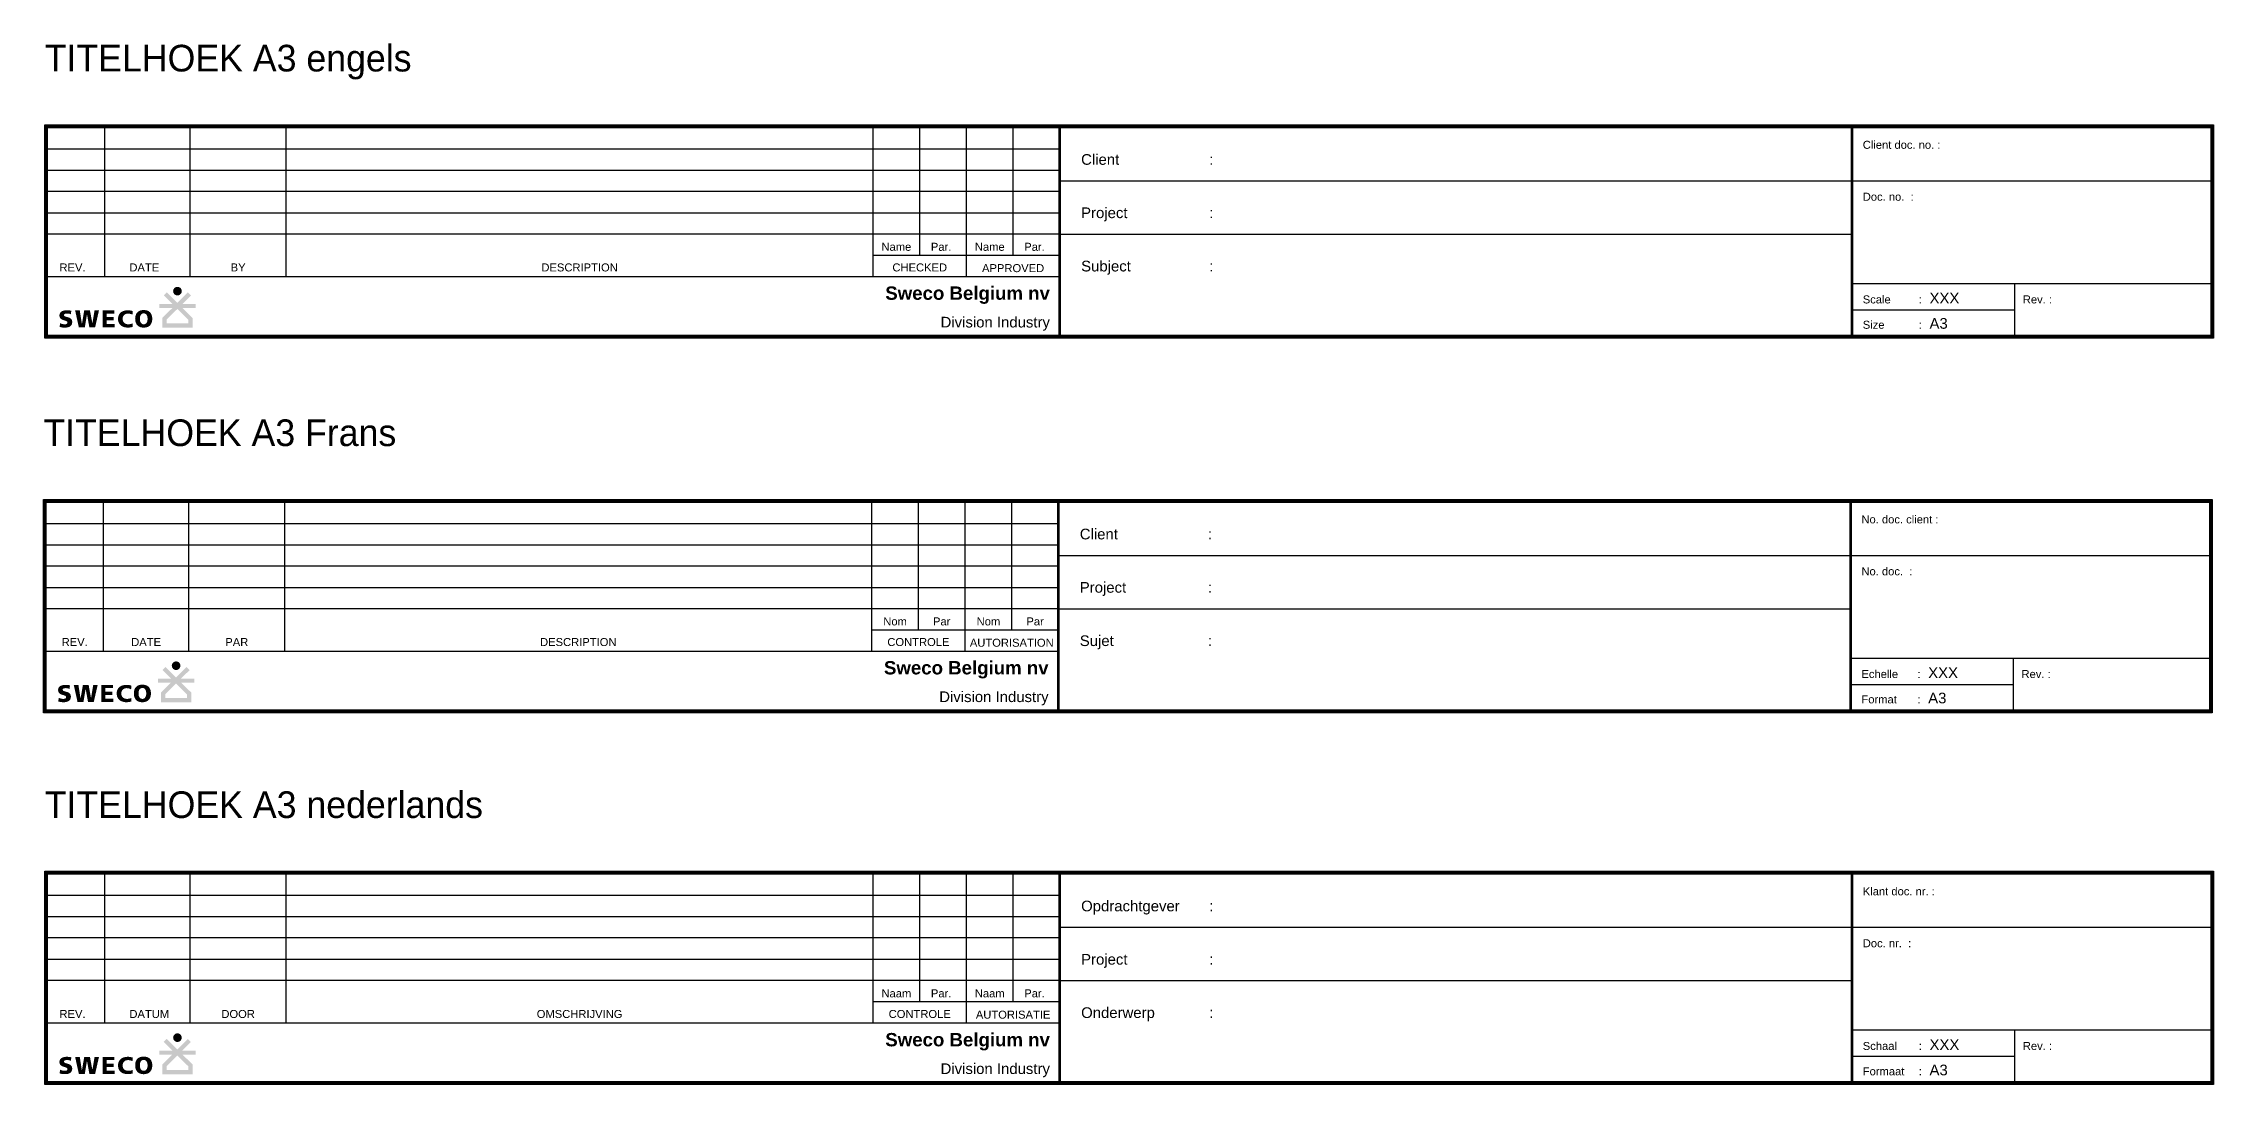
# Model space of a CAD drawing. Header units: millimetres. Extents: x 2206 to 2831, y 217 to 693.
# Drawn here: x 2206.2 to 2612.9, y 497.5 to 692.7 of the extents above; entities that cross this region are included whole.
import ezdxf
from ezdxf.enums import TextEntityAlignment as Align

# ---------------------------------------------------------------- set-up
doc = ezdxf.new("R2010")
doc.units = ezdxf.units.MM
doc.layers.add('TITEL', color=7, linetype='Continuous')
doc.styles.add('GMI_TITEL', font='arial.ttf')
doc.styles.add('GMI_TITLE', font='arial.ttf')

# ---------------------------------------------------------------- blocks, each defined once
blk = doc.blocks.new('A$C3DD31897')
for color, points in [(256, [(23.69, 8.72), (23.67, 8.69), (23.63, 8.62), (23.62, 8.58), (23.6, 8.51), (23.59, 8.47), (23.58, 8.43), (23.58, 8.39), (23.57, 8.35), (23.57, 8.31), (23.58, 8.22), (23.58, 8.18), (23.59, 8.15), (23.6, 8.11), (23.62, 8.03), (23.63, 7.99), (23.65, 7.96), (23.67, 7.93), (23.71, 7.85), (23.75, 7.8), (23.81, 7.74), (23.83, 7.71), (23.86, 7.69), (23.89, 7.66), (23.93, 7.64), (23.96, 7.62), (23.99, 7.6), (24.03, 7.58), (24.06, 7.57), (24.1, 7.55), (24.17, 7.53), (24.21, 7.52), (24.29, 7.51), (24.33, 7.5), (24.42, 7.5), (24.46, 7.51), (24.54, 7.52), (24.58, 7.53), (24.65, 7.55), (24.74, 7.59), (24.76, 7.6), (24.79, 7.62), (24.83, 7.64), (24.89, 7.69), (24.91, 7.71), (24.97, 7.77), (24.99, 7.8), (25.04, 7.86), (25.06, 7.89), (25.1, 7.97), (25.14, 8.05), (25.15, 8.11), (25.16, 8.15), (25.17, 8.18), (25.18, 8.22), (25.18, 8.27), (25.18, 8.35), (25.18, 8.39), (25.17, 8.43), (25.15, 8.51), (25.13, 8.58), (25.11, 8.62), (25.1, 8.65), (25.08, 8.69), (25.06, 8.72), (25.04, 8.76), (25.02, 8.79), (24.99, 8.82), (24.97, 8.85), (24.94, 8.88), (24.89, 8.93), (24.83, 8.98), (24.79, 8.99), (24.76, 9.02), (24.69, 9.05), (24.61, 9.08), (24.54, 9.1), (24.5, 9.1), (24.46, 9.11), (24.42, 9.11), (24.33, 9.11), (24.25, 9.1), (24.21, 9.1), (24.17, 9.09), (24.14, 9.08), (24.1, 9.06), (24.06, 9.05), (23.99, 9.02), (23.96, 8.99), (23.93, 8.98), (23.89, 8.95), (23.86, 8.93), (23.81, 8.88), (23.75, 8.82), (23.73, 8.79), (23.71, 8.76)]), (7, [(3.23, 4.68), (3.17, 4.68), (3.05, 4.65), (2.93, 4.61), (2.88, 4.59), (2.77, 4.55), (2.72, 4.52), (2.67, 4.49), (2.62, 4.46), (2.58, 4.43), (2.53, 4.39), (2.49, 4.35), (2.42, 4.27), (2.39, 4.22), (2.36, 4.17), (2.34, 4.12), (2.31, 4.07), (2.3, 4.01), (2.28, 3.95), (2.27, 3.89), (2.26, 3.82), (2.26, 3.75), (2.26, 3.65), (2.28, 3.55), (2.3, 3.47), (2.32, 3.39), (2.36, 3.32), (2.4, 3.25), (2.44, 3.19), (2.49, 3.14), (2.55, 3.09), (2.61, 3.05), (2.67, 3.01), (2.73, 2.98), (2.8, 2.94), (2.87, 2.92), (2.94, 2.89), (3, 2.87), (3.14, 2.82), (3.34, 2.77), (3.4, 2.74), (3.49, 2.71), (3.6, 2.66), (3.7, 2.57), (3.74, 2.48), (3.76, 2.36), (3.74, 2.32), (3.73, 2.27), (3.66, 2.19), (3.57, 2.14), (3.48, 2.11), (3.38, 2.1), (3.28, 2.09), (3.23, 2.09), (3.14, 2.09), (3.04, 2.1), (2.98, 2.11), (2.92, 2.12), (2.82, 2.14), (2.69, 2.17), (2.49, 2.25), (2.37, 2.29), (2.3, 1.6), (2.35, 1.58), (2.4, 1.57), (2.46, 1.55), (2.52, 1.54), (2.64, 1.51), (2.7, 1.5), (2.76, 1.49), (2.88, 1.48), (3.01, 1.47), (3.12, 1.47), (3.23, 1.47), (3.37, 1.47), (3.5, 1.47), (3.57, 1.48), (3.7, 1.5), (3.76, 1.51), (3.82, 1.52), (3.88, 1.54), (3.94, 1.55), (4.06, 1.59), (4.16, 1.65), (4.21, 1.67), (4.26, 1.7), (4.31, 1.74), (4.35, 1.77), (4.43, 1.85), (4.47, 1.89), (4.53, 1.99), (4.58, 2.1), (4.6, 2.16), (4.62, 2.22), (4.63, 2.29), (4.64, 2.35), (4.65, 2.43), (4.65, 2.5), (4.65, 2.61), (4.63, 2.7), (4.61, 2.79), (4.59, 2.87), (4.55, 2.94), (4.51, 3), (4.46, 3.06), (4.41, 3.12), (4.36, 3.17), (4.3, 3.21), (4.24, 3.25), (4.17, 3.29), (4.1, 3.32), (4.03, 3.35), (3.96, 3.37), (3.89, 3.39), (3.75, 3.44), (3.61, 3.48), (3.54, 3.49), (3.43, 3.53), (3.37, 3.56), (3.28, 3.59), (3.18, 3.66), (3.13, 3.75), (3.12, 3.86), (3.14, 3.91), (3.16, 3.95), (3.23, 4.02), (3.31, 4.05), (3.45, 4.09), (3.53, 4.09), (3.63, 4.1), (3.72, 4.1), (3.81, 4.1), (3.96, 4.09), (4.08, 4.07), (4.22, 4.03), (4.3, 4), (4.41, 3.96), (4.48, 4.62), (4.39, 4.64), (4.29, 4.66), (4.19, 4.68), (4.09, 4.69), (3.98, 4.7), (3.87, 4.71), (3.76, 4.72), (3.65, 4.72), (3.53, 4.72), (3.41, 4.71), (3.29, 4.7)]), (7, [(6.45, 2.26), (6.07, 4.68), (5.2, 4.68), (5.9, 1.5), (7.01, 1.5), (7.42, 3.96), (7.87, 1.5), (8.94, 1.5), (9.67, 4.68), (8.84, 4.68), (8.43, 2.26), (7.98, 4.68), (6.9, 4.68), (6.49, 2.26)]), (7, [(12.58, 1.5), (12.58, 2.12), (11.13, 2.12), (11.13, 2.81), (12.44, 2.81), (12.44, 3.44), (11.13, 3.44), (11.13, 4.1), (12.55, 4.1), (12.55, 4.68), (10.33, 4.68), (10.33, 1.5)]), (7, [(14.91, 1.47), (14.99, 1.47), (15.15, 1.47), (15.23, 1.47), (15.29, 1.47), (15.36, 1.48), (15.49, 1.49), (15.61, 1.51), (15.72, 1.53), (15.82, 1.55), (15.92, 1.58), (16.01, 1.6), (15.97, 2.26), (15.88, 2.22), (15.79, 2.19), (15.63, 2.14), (15.49, 2.12), (15.36, 2.1), (15.28, 2.09), (15.23, 2.09), (15.18, 2.09), (15.09, 2.09), (15.01, 2.1), (14.95, 2.11), (14.88, 2.12), (14.8, 2.14), (14.75, 2.16), (14.67, 2.19), (14.61, 2.22), (14.56, 2.24), (14.48, 2.29), (14.44, 2.33), (14.38, 2.38), (14.3, 2.47), (14.22, 2.59), (14.17, 2.71), (14.13, 2.83), (14.12, 2.92), (14.11, 2.98), (14.11, 3.04), (14.11, 3.09), (14.11, 3.18), (14.12, 3.28), (14.13, 3.35), (14.15, 3.4), (14.18, 3.51), (14.22, 3.59), (14.24, 3.63), (14.27, 3.67), (14.3, 3.72), (14.36, 3.79), (14.42, 3.85), (14.47, 3.89), (14.53, 3.93), (14.57, 3.96), (14.62, 3.98), (14.68, 4.02), (14.75, 4.04), (14.8, 4.06), (14.92, 4.08), (15.07, 4.1), (15.16, 4.1), (15.29, 4.09), (15.37, 4.08), (15.47, 4.06), (15.58, 4.03), (15.63, 4.02), (15.68, 4), (15.73, 3.98), (15.78, 3.96), (15.84, 3.94), (15.89, 3.91), (15.94, 3.89), (16.01, 4.58), (15.89, 4.61), (15.78, 4.63), (15.66, 4.66), (15.54, 4.68), (15.42, 4.69), (15.31, 4.71), (15.19, 4.72), (15.07, 4.72), (14.98, 4.72), (14.88, 4.71), (14.79, 4.7), (14.7, 4.69), (14.61, 4.68), (14.52, 4.66), (14.43, 4.64), (14.35, 4.62), (14.27, 4.59), (14.19, 4.57), (14.11, 4.53), (14.04, 4.5), (13.97, 4.46), (13.9, 4.41), (13.83, 4.37), (13.77, 4.32), (13.71, 4.27), (13.65, 4.21), (13.6, 4.15), (13.5, 4.03), (13.46, 3.96), (13.42, 3.89), (13.38, 3.81), (13.35, 3.74), (13.32, 3.65), (13.3, 3.57), (13.28, 3.48), (13.26, 3.39), (13.25, 3.29), (13.24, 3.19), (13.24, 3.09), (13.24, 2.98), (13.25, 2.87), (13.27, 2.77), (13.28, 2.67), (13.31, 2.58), (13.33, 2.49), (13.37, 2.41), (13.41, 2.33), (13.45, 2.25), (13.49, 2.18), (13.54, 2.11), (13.59, 2.04), (13.65, 1.98), (13.71, 1.93), (13.77, 1.87), (13.83, 1.82), (13.9, 1.78), (13.97, 1.73), (14.04, 1.7), (14.11, 1.66), (14.19, 1.63), (14.27, 1.6), (14.35, 1.57), (14.42, 1.55), (14.5, 1.53), (14.58, 1.51), (14.67, 1.5), (14.75, 1.49), (14.83, 1.47)])]:
    blk.add_hatch(color=color).paths.add_polyline_path(points)
h = blk.add_hatch(color=7)
h.paths.add_polyline_path([(18.05, 1.46), (18.15, 1.46), (18.24, 1.47), (18.33, 1.48), (18.42, 1.49), (18.51, 1.51), (18.59, 1.53), (18.67, 1.55), (18.74, 1.57), (18.89, 1.64), (18.95, 1.67), (19.02, 1.71), (19.08, 1.76), (19.14, 1.8), (19.25, 1.9), (19.29, 1.96), (19.34, 2.02), (19.38, 2.08), (19.42, 2.14), (19.46, 2.21), (19.49, 2.28), (19.52, 2.35), (19.55, 2.42), (19.57, 2.5), (19.6, 2.58), (19.61, 2.66), (19.63, 2.75), (19.64, 2.84), (19.65, 2.92), (19.65, 3.02), (19.65, 3.11), (19.65, 3.2), (19.65, 3.3), (19.64, 3.39), (19.63, 3.47), (19.61, 3.56), (19.6, 3.64), (19.58, 3.72), (19.55, 3.8), (19.52, 3.87), (19.49, 3.95), (19.46, 4.02), (19.42, 4.08), (19.38, 4.15), (19.34, 4.21), (19.3, 4.26), (19.25, 4.32), (19.2, 4.37), (19.14, 4.42), (19.08, 4.47), (19.02, 4.51), (18.96, 4.55), (18.82, 4.62), (18.75, 4.64), (18.67, 4.67), (18.59, 4.7), (18.51, 4.71), (18.42, 4.73), (18.34, 4.74), (18.25, 4.75), (18.15, 4.76), (18.05, 4.76), (17.96, 4.76), (17.86, 4.75), (17.77, 4.74), (17.68, 4.73), (17.6, 4.71), (17.52, 4.7), (17.44, 4.67), (17.36, 4.64), (17.29, 4.62), (17.22, 4.58), (17.15, 4.55), (17.09, 4.51), (17.02, 4.47), (16.97, 4.42), (16.91, 4.37), (16.81, 4.26), (16.76, 4.21), (16.72, 4.15), (16.68, 4.08), (16.65, 4.02), (16.61, 3.95), (16.58, 3.87), (16.56, 3.8), (16.53, 3.72), (16.51, 3.64), (16.49, 3.56), (16.48, 3.47), (16.47, 3.39), (16.46, 3.3), (16.46, 3.2), (16.45, 3.11), (16.46, 3.02), (16.46, 2.92), (16.47, 2.84), (16.48, 2.75), (16.49, 2.66), (16.51, 2.58), (16.53, 2.5), (16.56, 2.42), (16.58, 2.35), (16.62, 2.28), (16.65, 2.21), (16.68, 2.14), (16.72, 2.08), (16.77, 2.02), (16.81, 1.96), (16.86, 1.9), (16.91, 1.85), (16.97, 1.8), (17.03, 1.76), (17.09, 1.71), (17.15, 1.67), (17.22, 1.64), (17.29, 1.61), (17.36, 1.57), (17.44, 1.55), (17.52, 1.53), (17.6, 1.51), (17.69, 1.49), (17.77, 1.48), (17.86, 1.47), (17.96, 1.46)])
h.paths.add_polyline_path([(18.05, 2.09), (17.96, 2.1), (17.92, 2.1), (17.85, 2.12), (17.8, 2.14), (17.75, 2.16), (17.65, 2.23), (17.6, 2.27), (17.56, 2.32), (17.52, 2.37), (17.5, 2.4), (17.48, 2.44), (17.44, 2.51), (17.42, 2.56), (17.4, 2.62), (17.38, 2.69), (17.37, 2.73), (17.35, 2.83), (17.33, 2.98), (17.33, 3.11), (17.33, 3.21), (17.35, 3.37), (17.37, 3.5), (17.4, 3.61), (17.42, 3.68), (17.44, 3.72), (17.46, 3.75), (17.48, 3.79), (17.5, 3.84), (17.56, 3.91), (17.63, 3.98), (17.74, 4.06), (17.86, 4.11), (17.97, 4.13), (18.05, 4.13), (18.1, 4.13), (18.15, 4.12), (18.24, 4.11), (18.33, 4.08), (18.43, 4.02), (18.48, 3.98), (18.52, 3.95), (18.56, 3.89), (18.6, 3.85), (18.63, 3.79), (18.67, 3.71), (18.7, 3.63), (18.72, 3.58), (18.74, 3.5), (18.76, 3.34), (18.78, 3.14), (18.77, 2.94), (18.74, 2.75), (18.72, 2.69), (18.71, 2.63), (18.67, 2.51), (18.63, 2.44), (18.6, 2.39), (18.53, 2.29), (18.44, 2.21), (18.36, 2.16), (18.31, 2.14), (18.26, 2.12), (18.15, 2.1), (18.1, 2.09)], flags=16)
h = blk.add_hatch(color=7)
h.paths.add_polyline_path([(21.53, 3.28), (21.53, 1.46), (27.21, 1.46), (27.21, 3.28), (25.31, 5.15), (27.78, 5.15), (27.78, 5.9), (25.31, 5.9), (26.91, 7.5), (26.33, 8.06), (24.36, 6.09), (22.38, 8.09), (21.81, 7.52), (23.44, 5.9), (20.97, 5.9), (20.97, 5.15), (23.43, 5.15)])
h.paths.add_polyline_path([(22.33, 2.27), (22.33, 2.94), (24.36, 4.96), (26.41, 2.94), (26.41, 2.27)], flags=16)
blk = doc.blocks.new('TH-GI-A3-E')
at = {"layer": 'TITEL', "color": 7, "transparency": 33554687}
for p, q in [((11, 11.25), (11, 39.25)), ((27, 11.25), (27, 39.25)), ((45, 11.25), (45, 39.25)), ((155, 11.25), (155, 39.25)), ((163.75, 15.25), (163.75, 39.25)), ((172.5, 11.25), (172.5, 39.25)), ((181.25, 15.25), (181.25, 39.25)), ((0.25, 35.25), (190, 35.25)), ((0.25, 31.25), (190, 31.25)), ((190, 29.25), (405.75, 29.25)), ((190, 27.25), (0.25, 27.25)), ((0.25, 23.25), (190, 23.25)), ((190, 19.25), (0.25, 19.25)), ((190, 19.25), (338.5, 19.25)), ((172.5, 15.25), (155, 15.25)), ((190, 15.25), (172.5, 15.25)), ((190, 11.25), (0.25, 11.25)), ((338.5, 10), (405.75, 10)), ((369, 0.25), (369, 10)), ((369, 5), (338.5, 5))]:
    blk.add_line(p, q, dxfattribs=at)
at = {"layer": 'TITEL', "color": 7, "transparency": 33554687, "const_width": 0.5}
blk.add_lwpolyline([(406, 0), (0, 0), (0, 39.5), (406, 39.5)], close=True, dxfattribs=at)
at = {"layer": 'TITEL', "transparency": 33554687}
for points in [[(-0.25, 39.75), (406.25, 39.75), (406.25, -0.25), (-0.25, -0.25)], [(0.25, 39.25), (405.75, 39.25), (405.75, 0.25), (0.25, 0.25)]]:
    blk.add_lwpolyline(points, close=True, dxfattribs=at)
at = {"layer": 'TITEL', "color": 7, "transparency": 33554687, "const_width": 0.5}
for points in [[(190, 39.5), (190, 0)], [(338.5, 0), (338.5, 39.5)]]:
    blk.add_lwpolyline(points, dxfattribs=at)
at = {"transparency": 33554687}
blk.add_blockref('A$C3DD31897', (0.25, 0.25), dxfattribs=at)
at = {"layer": 'TITEL', "color": 7, "transparency": 33554687, "style": 'GMI_TITLE'}
for s, height, p in [('Client doc. no. :', 1.5, (340.5, 35.25)), ('Client', 2, (194, 32.25)), (':', 2, (218, 32.25)), ('Doc. no.  :', 1.5, (340.5, 25.51)), ('Project', 2, (194, 22.25)), (':', 2, (218, 22.25)), ('Name', 1.5, (156.58, 16.12)), ('Par.', 1.5, (165.84, 16.12)), ('Name', 1.5, (174.08, 16.12)), ('Par.', 1.5, (183.34, 16.12)), ('REV.', 1.5, (2.51, 12.25)), ('DATE', 1.5, (15.62, 12.25)), ('Subject', 2, (194, 12.25)), (':', 2, (218, 12.25)), ('Scale', 1.5, (340.5, 6.25)), (':', 1.5, (351, 6.25)), ('Rev. :', 1.5, (370.5, 6.25)), ('Size', 1.5, (340.5, 1.5)), (':', 1.5, (351, 1.5))]:
    blk.add_text(s, height=height, dxfattribs=at).set_placement(p)
for s, p in [('BY', (36, 12.25)), ('DESCRIPTION', (100, 12.25)), ('CHECKED', (163.75, 12.25)), ('APPROVED', (181.25, 12.12))]:
    blk.add_text(s, height=1.5, dxfattribs=at).set_placement(p, align=Align.CENTER)
at = {"layer": 'TITEL', "transparency": 33554687, "attachment_point": 3, "style": 'GMI_TITEL'}
for s, width, insert, char_height in [('\\pt35;{\\fArial|b1|i0|c0|p34;Sweco Belgium nv}', 31.8721, (188.15, 9.43), 2.5), ('\\pt28;Division Industry', 25.1013, (188.15, 3.74), 2)]:
    blk.add_mtext_dynamic_manual_height_columns(s, width=width, gutter_width=12.5, heights=[0], dxfattribs=dict(at, insert=insert, char_height=char_height))
at = {"layer": 'TITEL', "color": 7, "transparency": 33554687, "style": 'GMI_TITLE'}
for tag, p in [('REV', (5.59, 36.13)), ('DATE', (18.98, 36.13)), ('REV', (5.59, 32.13)), ('DATE', (18.98, 32.13)), ('REV', (5.59, 28.13)), ('DATE', (18.98, 28.13)), ('REV', (5.59, 24.13)), ('DATE', (18.98, 24.13)), ('REV', (5.59, 20.13)), ('DATE', (18.98, 20.13))]:
    blk.add_attdef(tag, text='', height=2, dxfattribs=at).set_placement(p, align=Align.CENTER)
for tag, p in [('BY', (27.54, 36.13)), ('DESCRIPTION', (45.91, 36.13)), ('NAMECH', (155.62, 36.13)), ('NAMEAUT', (173.12, 36.13)), ('BY', (27.54, 32.13)), ('DESCRIPTION', (45.91, 32.13)), ('NAMECH', (155.62, 32.13)), ('NAMEAUT', (173.12, 32.13)), ('BY', (27.54, 28.13)), ('DESCRIPTION', (45.91, 28.13)), ('NAMECH', (155.62, 28.13)), ('NAMEAUT', (173.12, 28.13)), ('BY', (27.54, 24.13)), ('DESCRIPTION', (45.91, 24.13)), ('NAMECH', (155.62, 24.13)), ('NAMEAUT', (173.12, 24.13)), ('BY', (27.54, 20.13)), ('DESCRIPTION', (45.91, 20.13)), ('NAMECH', (155.62, 20.13)), ('NAMEAUT', (173.12, 20.13)), ('SCALE', (353.01, 6.25)), ('SIZE', (353.01, 1.5))]:
    blk.add_attdef(tag, p, '', height=2, dxfattribs=at)
at = {"layer": 'TITEL', "transparency": 33554687, "style": 'GMI_TITLE'}
for tag, p, height in [('CLIENT', (221.83, 32.25), 3), ('DOCNRCLIENT', (340.5, 30.75), 2.5), ('PROJECT', (221.83, 22.25), 3), ('DOCNR.', (340.5, 21.24), 2.5), ('SUBJECT1', (221.83, 12.25), 3), ('SUBJECT2', (221.83, 5.25), 3)]:
    blk.add_attdef(tag, p, '', height=height, dxfattribs=at)
blk.add_attdef('REVISION', text='', height=2.5, dxfattribs=at).set_placement((385.67, 1.5), align=Align.CENTER)
blk = doc.blocks.new('TH-GI-A3-F')
at = {"layer": 'TITEL', "color": 7, "transparency": 33554687}
for p, q in [((11, 11.25), (11, 39.25)), ((27, 11.25), (27, 39.25)), ((45, 11.25), (45, 39.25)), ((155, 11.25), (155, 39.25)), ((163.75, 15.25), (163.75, 39.25)), ((172.5, 11.25), (172.5, 39.25)), ((181.25, 15.25), (181.25, 39.25)), ((0.25, 35.25), (190, 35.25)), ((0.25, 31.25), (190, 31.25)), ((190, 29.25), (405.75, 29.25)), ((190, 27.25), (0.25, 27.25)), ((0.25, 23.25), (190, 23.25)), ((190, 19.25), (0.25, 19.25)), ((190, 19.25), (338.5, 19.25)), ((172.5, 15.25), (155, 15.25)), ((190, 15.25), (172.5, 15.25)), ((190, 11.25), (0.25, 11.25)), ((338.5, 10), (405.75, 10)), ((369, 0.25), (369, 10)), ((369, 5), (338.5, 5))]:
    blk.add_line(p, q, dxfattribs=at)
at = {"layer": 'TITEL', "color": 7, "transparency": 33554687, "const_width": 0.5}
blk.add_lwpolyline([(406, 0), (0, 0), (0, 39.5), (406, 39.5)], close=True, dxfattribs=at)
at = {"layer": 'TITEL', "transparency": 33554687}
for points in [[(-0.25, 39.75), (406.25, 39.75), (406.25, -0.25), (-0.25, -0.25)], [(0.25, 39.25), (405.75, 39.25), (405.75, 0.25), (0.25, 0.25)]]:
    blk.add_lwpolyline(points, close=True, dxfattribs=at)
at = {"layer": 'TITEL', "color": 7, "transparency": 33554687, "const_width": 0.5}
for points in [[(190, 39.5), (190, 0)], [(338.5, 0), (338.5, 39.5)]]:
    blk.add_lwpolyline(points, dxfattribs=at)
at = {"transparency": 33554687}
blk.add_blockref('A$C3DD31897', (0.25, 0.25), dxfattribs=at)
at = {"layer": 'TITEL', "color": 7, "transparency": 33554687, "style": 'GMI_TITLE'}
for s, height, p in [('No. doc. client :', 1.5, (340.5, 35.25)), ('Client', 2, (194, 32.25)), (':', 2, (218, 32.25)), ('No. doc.  :', 1.5, (340.5, 25.51)), ('Project', 2, (194, 22.25)), (':', 2, (218, 22.25)), ('Sujet', 2, (194, 12.25)), (':', 2, (218, 12.25)), ('Echelle', 1.5, (340.5, 6.25)), (':', 1.5, (351, 6.25)), ('Rev. :', 1.5, (370.5, 6.25)), ('Format', 1.5, (340.5, 1.5)), (':', 1.5, (351, 1.5))]:
    blk.add_text(s, height=height, dxfattribs=at).set_placement(p)
for s, p in [('Nom', (159.38, 16.12)), ('Par', (168.12, 16.12)), ('Nom', (176.88, 16.12)), ('Par', (185.62, 16.12)), ('REV.', (5.62, 12.25)), ('DATE', (19, 12.25)), ('PAR', (36, 12.25)), ('DESCRIPTION', (100, 12.25)), ('CONTROLE', (163.75, 12.25)), ('AUTORISATION', (181.25, 12.12))]:
    blk.add_text(s, height=1.5, dxfattribs=at).set_placement(p, align=Align.CENTER)
at = {"layer": 'TITEL', "transparency": 33554687, "attachment_point": 3, "style": 'GMI_TITEL'}
for s, width, insert, char_height in [('\\pt35;{\\fArial|b1|i0|c0|p34;Sweco Belgium nv}', 31.8721, (188.15, 9.43), 2.5), ('\\pt28;Division Industry', 25.1013, (188.15, 3.74), 2)]:
    blk.add_mtext_dynamic_manual_height_columns(s, width=width, gutter_width=12.5, heights=[0], dxfattribs=dict(at, insert=insert, char_height=char_height))
at = {"layer": 'TITEL', "color": 7, "transparency": 33554687, "style": 'GMI_TITLE'}
for tag, p in [('REVISION', (5.59, 36.13)), ('DATE', (18.98, 36.13)), ('REVISION', (5.59, 32.13)), ('DATE', (18.98, 32.13)), ('REVISION', (5.59, 28.13)), ('DATE', (18.98, 28.13)), ('REVISION', (5.59, 24.13)), ('DATE', (18.98, 24.13)), ('REVISION', (5.59, 20.13)), ('DATE', (18.98, 20.13))]:
    blk.add_attdef(tag, text='', height=2, dxfattribs=at).set_placement(p, align=Align.CENTER)
for tag, p in [('PAR', (27.54, 36.13)), ('DESCRIPTION', (45.91, 36.13)), ('NOMCONT', (155.62, 36.13)), ('NOMAUT', (173.12, 36.13)), ('PAR', (27.54, 32.13)), ('DESCRIPTION', (45.91, 32.13)), ('NOMCONT', (155.62, 32.13)), ('NOMAUT', (173.12, 32.13)), ('PAR', (27.54, 28.13)), ('DESCRIPTION', (45.91, 28.13)), ('NOMCONT', (155.62, 28.13)), ('NOMAUT', (173.12, 28.13)), ('PAR', (27.54, 24.13)), ('DESCRIPTION', (45.91, 24.13)), ('NOMCONT', (155.62, 24.13)), ('NOMAUT', (173.12, 24.13)), ('PAR', (27.54, 20.13)), ('DESCRIPTION', (45.91, 20.13)), ('NOMCONT', (155.62, 20.13)), ('NOMAUT', (173.12, 20.13)), ('ECHELLE', (353.01, 6.25)), ('FORMAT', (353.01, 1.5))]:
    blk.add_attdef(tag, p, '', height=2, dxfattribs=at)
at = {"layer": 'TITEL', "transparency": 33554687, "style": 'GMI_TITLE'}
for tag, p, height in [('CLIENT', (221.83, 32.25), 3), ('NRDOCCLIENT', (340.5, 30.75), 2.5), ('PROJECT', (221.83, 22.25), 3), ('DOCNR', (340.5, 21.24), 2.5), ('SUJET1', (221.83, 12.25), 3), ('SUJET2', (221.83, 5.25), 3)]:
    blk.add_attdef(tag, p, '', height=height, dxfattribs=at)
blk.add_attdef('REVISION', text='', height=2.5, dxfattribs=at).set_placement((385.67, 1.5), align=Align.CENTER)
blk = doc.blocks.new('TH-GI-A3-N')
at = {"layer": 'TITEL', "color": 7, "transparency": 33554687}
for p, q in [((11, 11.25), (11, 39.25)), ((27, 11.25), (27, 39.25)), ((45, 11.25), (45, 39.25)), ((155, 11.25), (155, 39.25)), ((163.75, 15.25), (163.75, 39.25)), ((172.5, 11.25), (172.5, 39.25)), ((181.25, 15.25), (181.25, 39.25)), ((0.25, 35.25), (190, 35.25)), ((0.25, 31.25), (190, 31.25)), ((190, 29.25), (405.75, 29.25)), ((190, 27.25), (0.25, 27.25)), ((0.25, 23.25), (190, 23.25)), ((190, 19.25), (0.25, 19.25)), ((190, 19.25), (338.5, 19.25)), ((172.5, 15.25), (155, 15.25)), ((190, 15.25), (172.5, 15.25)), ((190, 11.25), (0.25, 11.25)), ((338.5, 10), (405.75, 10)), ((369, 0.25), (369, 10)), ((369, 5), (338.5, 5))]:
    blk.add_line(p, q, dxfattribs=at)
at = {"layer": 'TITEL', "color": 7, "transparency": 33554687, "const_width": 0.5}
blk.add_lwpolyline([(406, 0), (0, 0), (0, 39.5), (406, 39.5)], close=True, dxfattribs=at)
at = {"layer": 'TITEL', "transparency": 33554687}
for points in [[(-0.25, 39.75), (406.25, 39.75), (406.25, -0.25), (-0.25, -0.25)], [(0.25, 39.25), (405.75, 39.25), (405.75, 0.25), (0.25, 0.25)]]:
    blk.add_lwpolyline(points, close=True, dxfattribs=at)
at = {"layer": 'TITEL', "color": 7, "transparency": 33554687, "const_width": 0.5}
for points in [[(190, 39.5), (190, 0)], [(338.5, 0), (338.5, 39.5)]]:
    blk.add_lwpolyline(points, dxfattribs=at)
at = {"transparency": 33554687}
blk.add_blockref('A$C3DD31897', (0.25, 0.25), dxfattribs=at)
at = {"layer": 'TITEL', "color": 7, "transparency": 33554687, "style": 'GMI_TITLE'}
for s, height, p in [('Klant doc. nr. :', 1.5, (340.5, 35.25)), ('Opdrachtgever', 2, (194, 32.25)), (':', 2, (218, 32.25)), ('Doc. nr.  :', 1.5, (340.5, 25.51)), ('Project', 2, (194, 22.25)), (':', 2, (218, 22.25)), ('Naam', 1.5, (156.58, 16.12)), ('Par.', 1.5, (165.84, 16.12)), ('Naam', 1.5, (174.08, 16.12)), ('Par.', 1.5, (183.34, 16.12)), ('REV.', 1.5, (2.51, 12.25)), ('DATUM', 1.5, (15.62, 12.25)), ('Onderwerp', 2, (194, 12.25)), (':', 2, (218, 12.25)), ('Schaal', 1.5, (340.5, 6.25)), (':', 1.5, (351, 6.25)), ('Rev. :', 1.5, (370.5, 6.25)), ('Formaat', 1.5, (340.5, 1.5)), (':', 1.5, (351, 1.5))]:
    blk.add_text(s, height=height, dxfattribs=at).set_placement(p)
for s, p in [('DOOR', (36, 12.25)), ('OMSCHRIJVING', (100, 12.25)), ('CONTROLE', (163.75, 12.25)), ('AUTORISATIE', (181.25, 12.12))]:
    blk.add_text(s, height=1.5, dxfattribs=at).set_placement(p, align=Align.CENTER)
at = {"layer": 'TITEL', "transparency": 33554687, "attachment_point": 3, "style": 'GMI_TITEL'}
for s, width, insert, char_height in [('\\pt35;{\\fArial|b1|i0|c0|p34;Sweco Belgium nv}', 31.8721, (188.15, 9.43), 2.5), ('\\pt28;Division Industry', 25.1013, (188.15, 3.74), 2)]:
    blk.add_mtext_dynamic_manual_height_columns(s, width=width, gutter_width=12.5, heights=[0], dxfattribs=dict(at, insert=insert, char_height=char_height))
at = {"layer": 'TITEL', "color": 7, "transparency": 33554687, "style": 'GMI_TITLE'}
for tag, p in [('REVISIE', (5.59, 36.13)), ('DATUM', (18.98, 36.13)), ('REVISIE', (5.59, 32.13)), ('DATUM', (18.98, 32.13)), ('REVISIE', (5.59, 28.13)), ('DATUM', (18.98, 28.13)), ('REVISIE', (5.59, 24.13)), ('DATUM', (18.98, 24.13)), ('REVISIE', (5.59, 20.13)), ('DATUM', (18.98, 20.13))]:
    blk.add_attdef(tag, text='', height=2, dxfattribs=at).set_placement(p, align=Align.CENTER)
for tag, p in [('DOOR', (27.54, 36.13)), ('OMSCHRIJVING', (45.91, 36.13)), ('CONTNAAM', (155.62, 36.13)), ('AUTNAAM', (173.12, 36.13)), ('DOOR', (27.54, 32.13)), ('OMSCHRIJVING', (45.91, 32.13)), ('CONTNAAM', (155.62, 32.13)), ('AUTNAAM', (173.12, 32.13)), ('DOOR', (27.54, 28.13)), ('OMSCHRIJVING', (45.91, 28.13)), ('CONTNAAM', (155.62, 28.13)), ('AUTNAAM', (173.12, 28.13)), ('DOOR', (27.54, 24.13)), ('OMSCHRIJVING', (45.91, 24.13)), ('CONTNAAM', (155.62, 24.13)), ('AUTNAAM', (173.12, 24.13)), ('DOOR', (27.54, 20.13)), ('OMSCHRIJVING', (45.91, 20.13)), ('CONTNAAM', (155.62, 20.13)), ('AUTNAAM', (173.12, 20.13)), ('SCHAAL', (353.01, 6.25)), ('FORMAAT', (353.01, 1.5))]:
    blk.add_attdef(tag, p, '', height=2, dxfattribs=at)
at = {"layer": 'TITEL', "transparency": 33554687, "style": 'GMI_TITLE'}
for tag, p, height in [('OPDRACHTGEVER', (221.83, 32.25), 3), ('DOCNRKLANT.', (340.5, 30.75), 2.5), ('PROJECT', (221.83, 22.25), 3), ('DOCNR.', (340.5, 21.24), 2.5), ('ONDERW1', (221.83, 12.25), 3), ('ONDERW2', (221.83, 5.25), 3)]:
    blk.add_attdef(tag, p, '', height=height, dxfattribs=at)
blk.add_attdef('REVISIE', text='', height=2.5, dxfattribs=at).set_placement((385.67, 1.5), align=Align.CENTER)

msp = doc.modelspace()

# ---------------------------------------------------------------- block references
at = {"transparency": 33554687}
ref = msp.add_blockref('TH-GI-A3-E', (2206.67, 637.71), dxfattribs=at)
ref.add_attrib('SCALE', 'XXX', (2559.68, 643.96), dxfattribs={"layer": 'TITEL', "color": 7, "height": 2, "style": 'GMI_TITLE'})
ref.add_attrib('SIZE', 'A3', (2559.68, 639.21), dxfattribs={"layer": 'TITEL', "color": 7, "height": 2, "style": 'GMI_TITLE'})
ref = msp.add_blockref('TH-GI-A3-F', (2206.42, 567.46), dxfattribs=at)
ref.add_attrib('ECHELLE', 'XXX', (2559.43, 573.71), dxfattribs={"layer": 'TITEL', "color": 7, "height": 2, "style": 'GMI_TITLE'})
ref.add_attrib('FORMAT', 'A3', (2559.43, 568.96), dxfattribs={"layer": 'TITEL', "color": 7, "height": 2, "style": 'GMI_TITLE'})
ref = msp.add_blockref('TH-GI-A3-N', (2206.67, 497.71), dxfattribs=at)
ref.add_attrib('SCHAAL', 'XXX', (2559.68, 503.96), dxfattribs={"layer": 'TITEL', "color": 7, "height": 2, "style": 'GMI_TITLE'})
ref.add_attrib('FORMAAT', 'A3', (2559.68, 499.21), dxfattribs={"layer": 'TITEL', "color": 7, "height": 2, "style": 'GMI_TITLE'})

# ---------------------------------------------------------------- texts
for s, p in [('TITELHOEK A3 engels', (2206.42, 687.46)), ('TITELHOEK A3 Frans', (2206.17, 617.21)), ('TITELHOEK A3 nederlands', (2206.42, 547.46))]:
    msp.add_text(s, height=5, dxfattribs=at).set_placement(p)

doc.saveas('drawing.dxf')
